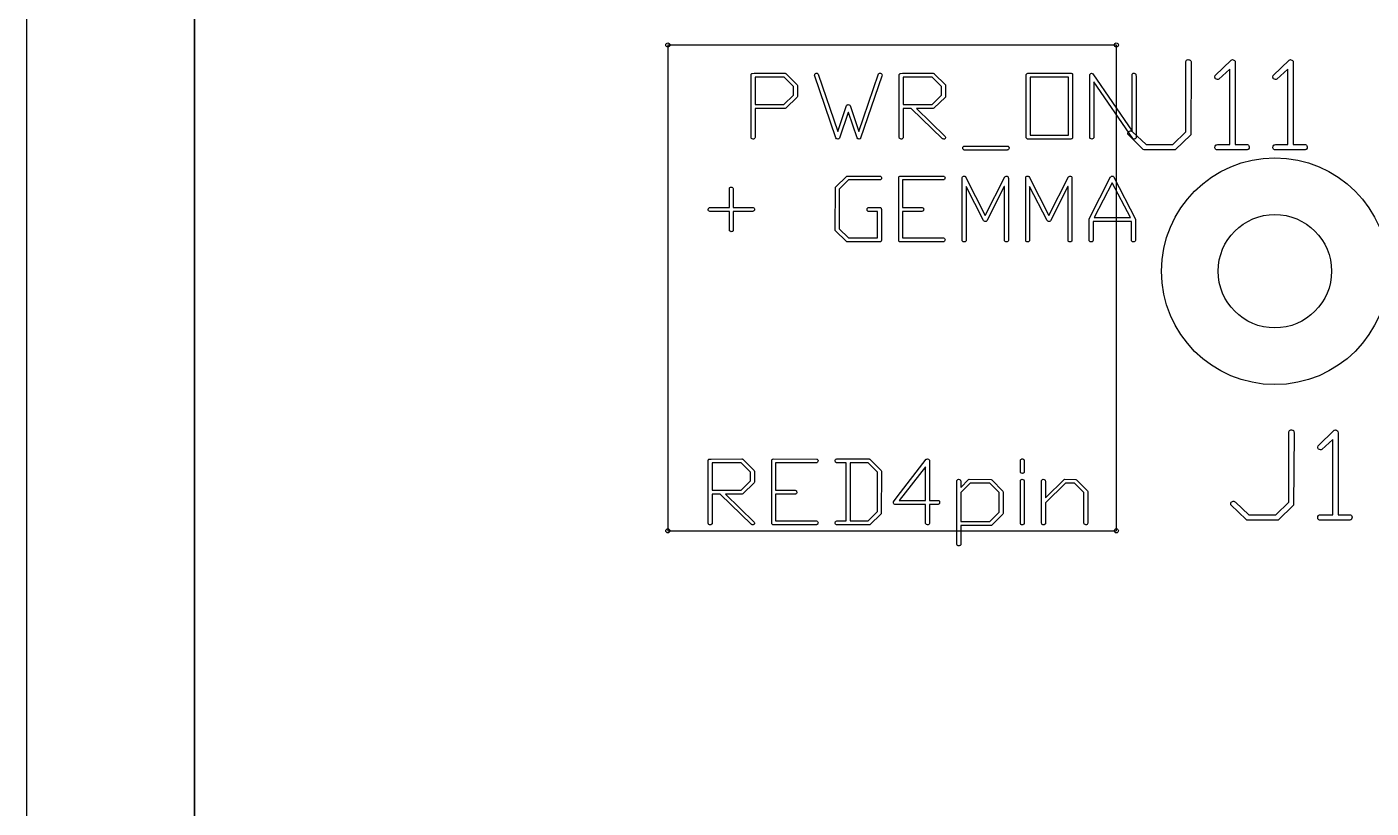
# Paper-space layout 'Sheet1' of a CAD drawing. Header units: millimetres. Extents: x 3 to 419, y -76 to 292.
# Drawn here: x 237.13 to 278.62, y 127.49 to 151.6 of the extents above; entities that cross this region are included whole.
import ezdxf

# ---------------------------------------------------------------- set-up
doc = ezdxf.new("R2010")
doc.units = ezdxf.units.MM

psp = doc.layouts.new('Sheet1')

# ---------------------------------------------------------------- linework, layer by layer
at = {"color": 7, "linetype": 'Continuous'}
for p, q in [((237.1340503, 100.976802), (237.1340503, 225.976802)), ((242.3090503, 100.976802), (242.3090503, 220.896802)), ((256.9140503, 151.046802), (270.7540503, 151.046802)), ((256.9140503, 151.046802), (256.9140503, 136.046802)), ((270.7540503, 151.046802), (270.7540503, 136.046802)), ((256.9140503, 136.046802), (270.7540503, 136.046802))]:
    psp.add_line(p, q, dxfattribs=at)
at = {"color": 7, "linetype": 'Continuous', "lineweight": 25}
psp.add_line((242.3090503, 218.896802), (242.3090503, 102.976802), dxfattribs=at)
at = {"color": 7, "linetype": 'Continuous', "flags": 128}
for points in [[(273.0427775, 150.570637), (273.053142, 150.5571735), (273.0609094, 150.5369782), (273.0650521, 150.510569), (273.0666055, 150.4779459), (273.0666055, 150.4779459), (273.0510707, 148.2725191), (273.0510707, 148.2725191), (272.5746695, 147.8111349), (272.5746695, 147.8111349), (272.5363503, 147.8075101), (272.5363503, 147.8075101), (271.6109928, 147.8075101), (271.6109928, 147.8075101), (271.5876905, 147.8225271), (271.5876905, 147.8225271), (271.1149141, 148.2766617), (271.1149141, 148.2766617), (271.112325, 148.2911608), (271.1112893, 148.3134274), (271.1112893, 148.3134274), (271.112325, 148.3294801), (271.1149141, 148.3393188), (271.1149141, 148.3393188), (271.1268242, 148.3595141), (271.1433946, 148.3745311), (271.1635899, 148.3854054), (271.1884456, 148.3911015), (271.1884456, 148.3911015), (271.2070874, 148.389548), (271.2241757, 148.3838519), (271.2402284, 148.3750489), (271.2542097, 148.3621032), (271.2542097, 148.3621032), (271.6715786, 147.9732148), (271.6715786, 147.9732148), (272.5026915, 147.9732148), (272.5026915, 147.9732148), (272.9009008, 148.365728), (272.9009008, 148.365728), (272.9009008, 150.5385317), (272.9009008, 150.5385317), (272.909186, 150.5587269), (272.9226495, 150.5742618), (272.9407735, 150.5851361), (272.9640757, 150.5913501), (272.9640757, 150.5913501), (272.9899671, 150.5903144), (273.0117158, 150.5861718), (273.029322, 150.5799579), (273.0427855, 150.570637)], [(274.4175587, 150.5462991), (274.4253846, 150.5048729), (274.4253846, 150.5048729), (274.4253846, 147.9732148), (274.4253846, 147.9732148), (274.8018451, 147.9732148), (274.8018451, 147.9732148), (274.8220404, 147.9628583), (274.8375752, 147.9478413), (274.8479317, 147.9286817), (274.8541457, 147.9043438), (274.8541457, 147.9043438), (274.850003, 147.8644711), (274.8365395, 147.8334014), (274.8256651, 147.8220092), (274.8101303, 147.8142418), (274.7899351, 147.8090636), (274.7650793, 147.8075101), (274.7650793, 147.8075101), (273.8500784, 147.8075101), (273.8500784, 147.8075101), (273.8293653, 147.8173488), (273.8133126, 147.8323658), (273.8019204, 147.8510076), (273.7957065, 147.8748276), (273.7957065, 147.8748276), (273.8014026, 147.9167716), (273.8179731, 147.9473235), (273.8324722, 147.9587157), (273.8537032, 147.9670009), (273.8821837, 147.9716614), (273.9168781, 147.9732148), (273.9168781, 147.9732148), (274.2596798, 147.9732148), (274.2596798, 147.9732148), (274.2596798, 150.3013667), (274.2596798, 150.3013667), (273.9194672, 149.9880812), (273.9194672, 149.9880812), (273.8977185, 149.9823851), (273.8795945, 149.9803138), (273.8795945, 149.9803138), (273.8469714, 149.985492), (273.8195265, 150.0015447), (273.80917, 150.0134547), (273.8019204, 150.0279539), (273.79726, 150.04556), (273.7957065, 150.0652375), (273.7957065, 150.0652375), (273.8034739, 150.1004497), (273.8034739, 150.1004497), (274.297999, 150.5799579), (274.297999, 150.5799579), (274.3171587, 150.5887609), (274.3414965, 150.5913501), (274.3414965, 150.5913501), (274.3549601, 150.5887609), (274.3777445, 150.5799579), (274.4015645, 150.5659765), (274.4176172, 150.5462991)], [(276.2071881, 150.5462991), (276.214996, 150.5048729), (276.214996, 150.5048729), (276.214996, 147.9732148), (276.214996, 147.9732148), (276.5914565, 147.9732148), (276.5914565, 147.9732148), (276.6116518, 147.9628583), (276.6271866, 147.9478413), (276.6375432, 147.9286817), (276.6437571, 147.9043438), (276.6437571, 147.9043438), (276.6396145, 147.8644711), (276.626151, 147.8334014), (276.6152766, 147.8220092), (276.5997418, 147.8142418), (276.5795465, 147.8090636), (276.5546908, 147.8075101), (276.5546908, 147.8075101), (275.6396898, 147.8075101), (275.6396898, 147.8075101), (275.6189767, 147.8173488), (275.602924, 147.8323658), (275.5915318, 147.8510076), (275.5853179, 147.8748276), (275.5853179, 147.8748276), (275.591014, 147.9167716), (275.6075845, 147.9473235), (275.6220837, 147.9587157), (275.6433146, 147.9670009), (275.6717951, 147.9716614), (275.7064895, 147.9732148), (275.7064895, 147.9732148), (276.0492912, 147.9732148), (276.0492912, 147.9732148), (276.0492912, 150.3013667), (276.0492912, 150.3013667), (275.7090787, 149.9880812), (275.7090787, 149.9880812), (275.6873299, 149.9823851), (275.669206, 149.9803138), (275.669206, 149.9803138), (275.6365828, 149.985492), (275.609138, 150.0015447), (275.5987814, 150.0134547), (275.5915318, 150.0279539), (275.5868714, 150.04556), (275.5853179, 150.0652375), (275.5853179, 150.0652375), (275.5930853, 150.1004497), (275.5930853, 150.1004497), (276.0876105, 150.5799579), (276.0876105, 150.5799579), (276.1067701, 150.5887609), (276.131108, 150.5913501), (276.131108, 150.5913501), (276.1445715, 150.5887609), (276.1673559, 150.5799579), (276.191176, 150.5659765), (276.2072286, 150.5462991)], [(260.5637107, 150.1562901), (260.9058368, 149.8157335), (260.9058368, 149.8157335), (260.9115065, 149.7904091), (260.9115065, 149.7904091), (260.9115065, 149.4528764), (260.9115065, 149.4528764), (260.9058368, 149.4332216), (260.9058368, 149.4332216), (260.5550749, 149.0926651), (260.5550749, 149.0926651), (260.5297505, 149.0843496), (260.5297505, 149.0843496), (259.6052208, 149.0843496), (259.6052208, 149.0843496), (259.6052208, 148.1870341), (259.6052208, 148.1870341), (259.5946374, 148.1647335), (259.5734708, 148.1462127), (259.5734708, 148.1462127), (259.5621315, 148.1424329), (259.5447446, 148.140921), (259.5447446, 148.140921), (259.5194202, 148.1439448), (259.5001434, 148.1533942), (259.4933398, 148.1609538), (259.4884261, 148.1715371), (259.4854023, 148.1851442), (259.4842684, 148.2013972), (259.4842684, 148.2013972), (259.4842684, 150.1317216), (259.4842684, 150.1317216), (259.4895601, 150.1441948), (259.4974976, 150.1544002), (259.5080809, 150.1619597), (259.5209321, 150.1672514), (259.5209321, 150.1672514), (259.5802743, 150.1702752), (259.5802743, 150.1702752), (260.5187892, 150.172921), (260.5187892, 150.172921), (260.5331523, 150.1717871), (260.5456255, 150.1687633), (260.5558309, 150.1634716), (260.5637684, 150.1562901)], [(261.5536842, 150.1479746), (262.1550482, 148.3741323), (262.1550482, 148.3741323), (262.4317267, 149.1758198), (262.4317267, 149.1758198), (262.4411761, 149.1879151), (262.4528934, 149.1966085), (262.4665005, 149.2015222), (262.4823755, 149.2034121), (262.4823755, 149.2034121), (262.4993845, 149.2015222), (262.5141255, 149.1958526), (262.5262208, 149.1864032), (262.5360482, 149.173174), (262.5360482, 149.173174), (262.8100809, 148.3741323), (262.8100809, 148.3741323), (262.9537118, 148.7933079), (262.9537118, 148.7933079), (263.4140868, 150.1506204), (263.4140868, 150.1506204), (263.4303398, 150.1646055), (263.4507505, 150.172921), (263.4507505, 150.172921), (263.4798547, 150.1695192), (263.5017773, 150.1596919), (263.5165184, 150.1434389), (263.5240779, 150.1203823), (263.5240779, 150.1203823), (263.5127386, 150.0844746), (263.5127386, 150.0844746), (262.8633755, 148.1711591), (262.8633755, 148.1711591), (262.855438, 148.1601978), (262.8459886, 148.1515044), (262.8342714, 148.1450788), (262.8210422, 148.140921), (262.8210422, 148.140921), (262.7957178, 148.1431889), (262.776063, 148.1492365), (262.776063, 148.1492365), (262.7533845, 148.173805), (262.7533845, 148.173805), (262.4853993, 148.9611294), (262.4853993, 148.9611294), (262.4797297, 148.9558377), (262.4797297, 148.9558377), (262.2087208, 148.1707811), (262.2087208, 148.1707811), (262.2011612, 148.1598198), (262.1917118, 148.1511264), (262.1811285, 148.1447008), (262.1690333, 148.140921), (262.1690333, 148.140921), (262.141441, 148.1431889), (262.1210303, 148.1492365), (262.1210303, 148.1492365), (262.1013755, 148.1741829), (262.1013755, 148.1741829), (261.443697, 150.1150907), (261.443697, 150.1150907), (261.4455868, 150.1317216), (261.4508785, 150.1453288), (261.459572, 150.1562901), (261.4720452, 150.1646055), (261.4720452, 150.1646055), (261.4882982, 150.1710311), (261.5030392, 150.172921), (261.5030392, 150.172921), (261.5189142, 150.1714091), (261.5325214, 150.1668734), (261.5442386, 150.1589359), (261.553688, 150.1479746)], [(265.1357446, 150.1562901), (265.4778368, 149.8157335), (265.4778368, 149.8157335), (265.4835065, 149.7904091), (265.4835065, 149.7904091), (265.4835065, 149.4528764), (265.4835065, 149.4528764), (265.4778368, 149.4332216), (265.4778368, 149.4332216), (265.126697, 149.0926651), (265.126697, 149.0926651), (265.1009946, 149.0843496), (265.1009946, 149.0843496), (264.5884589, 149.0843496), (264.5884589, 149.0843496), (265.475191, 148.2195401), (265.475191, 148.2195401), (265.4816166, 148.1995073), (265.4835065, 148.189302), (265.4835065, 148.189302), (265.4835065, 148.1862782), (265.4835065, 148.1821204), (265.4835065, 148.1821204), (265.4891761, 148.1779627), (265.4835065, 148.1749389), (265.4835065, 148.1749389), (265.4770809, 148.1628436), (265.4687654, 148.1530163), (265.4585601, 148.1458347), (265.4468428, 148.140921), (265.4468428, 148.140921), (265.427566, 148.141299), (265.412447, 148.1431889), (265.4007297, 148.1454567), (265.3931702, 148.1492365), (265.3931702, 148.1492365), (264.4202595, 149.0843496), (264.4202595, 149.0843496), (264.1772208, 149.0843496), (264.1772208, 149.0843496), (264.1772208, 148.1843883), (264.1772208, 148.1843883), (264.174197, 148.173805), (264.1677714, 148.1639776), (264.158322, 148.1549061), (264.1454708, 148.1462127), (264.1454708, 148.1462127), (264.1341315, 148.1424329), (264.1167446, 148.140921), (264.1167446, 148.140921), (264.0914202, 148.1439448), (264.0721434, 148.1533942), (264.0653398, 148.1609538), (264.0604261, 148.1715371), (264.0574023, 148.1851442), (264.0562684, 148.2013972), (264.0562684, 148.2013972), (264.0562684, 150.1317216), (264.0562684, 150.1317216), (264.0615601, 150.1441948), (264.0694976, 150.1544002), (264.0800809, 150.1619597), (264.0929321, 150.1672514), (264.0929321, 150.1672514), (264.1522743, 150.1702752), (264.1522743, 150.1702752), (265.0907892, 150.172921), (265.0907892, 150.172921), (265.1051523, 150.1717871), (265.1176255, 150.1687633), (265.1278309, 150.1634716), (265.1357684, 150.1562901)], [(269.3656478, 150.1702752), (269.3785511, 150.1661175), (269.3891345, 150.1593139), (269.397072, 150.1494865), (269.4023636, 150.1370133), (269.4023636, 150.1370133), (269.4023636, 150.0901442), (269.4023636, 150.0901442), (269.4023636, 148.1851442), (269.4023636, 148.1851442), (269.3982059, 148.172293), (269.3917803, 148.1609538), (269.3827089, 148.1515044), (269.3713696, 148.1435669), (269.3713696, 148.1435669), (269.3513368, 148.140921), (269.3513368, 148.140921), (268.0117892, 148.140921), (268.0117892, 148.140921), (267.998938, 148.1473466), (267.9883547, 148.1552841), (267.9804172, 148.1651115), (267.9751255, 148.1768288), (267.9751255, 148.1768288), (267.9751255, 148.2320133), (267.9751255, 148.2320133), (267.9751255, 150.1343675), (267.9751255, 150.1343675), (267.9811732, 150.1472186), (267.9913785, 150.157802), (268.0053636, 150.1664954), (268.0231285, 150.172921), (268.0231285, 150.172921), (269.3656999, 150.1702752)], [(270.0331602, 150.1562901), (271.2408398, 148.3820698), (271.2408398, 148.3820698), (271.2408398, 150.1370133), (271.2408398, 150.1370133), (271.2465095, 150.1483526), (271.254069, 150.157802), (271.2642743, 150.1649835), (271.2763696, 150.1702752), (271.2763696, 150.1702752), (271.2865749, 150.1721651), (271.2998041, 150.172921), (271.2998041, 150.172921), (271.3258845, 150.1687633), (271.3455392, 150.1562901), (271.3527208, 150.1460847), (271.3576345, 150.1313436), (271.3606583, 150.1128228), (271.3617922, 150.0901442), (271.3617922, 150.0901442), (271.3617922, 148.1824984), (271.3617922, 148.1824984), (271.3500749, 148.1617097), (271.3376017, 148.1492365), (271.3221047, 148.1431889), (271.2998041, 148.140921), (271.2998041, 148.140921), (271.285819, 148.141677), (271.2771255, 148.1435669), (271.2771255, 148.1435669), (271.2601166, 148.1545282), (271.2601166, 148.1545282), (270.0555065, 149.9090936), (270.0555065, 149.9090936), (270.0555065, 148.1794746), (270.0555065, 148.1794746), (270.046813, 148.1647335), (270.0354737, 148.1533942), (270.0211107, 148.1454567), (270.0037237, 148.140921), (270.0037237, 148.140921), (269.9753755, 148.1439448), (269.9530749, 148.1533942), (269.9451374, 148.1609538), (269.9390898, 148.1715371), (269.935688, 148.1851442), (269.9345541, 148.2013972), (269.9345541, 148.2013972), (269.9345541, 150.1317216), (269.9345541, 150.1317216), (269.9421136, 150.1457067), (269.9538309, 150.157046), (269.9689499, 150.1661175), (269.9882267, 150.172921), (269.9882267, 150.172921), (270.0109053, 150.1687633), (270.0332059, 150.1562901)], [(260.7905064, 149.7650847), (260.5006464, 150.0519686), (260.5006464, 150.0519686), (259.6052208, 150.0519686), (259.6052208, 150.0519686), (259.6052208, 149.205302), (259.6052208, 149.205302), (260.4976226, 149.205302), (260.4976226, 149.205302), (260.7905541, 149.4921859), (260.7905541, 149.4921859), (260.7905541, 149.7650847)], [(265.3625402, 149.7662186), (265.0726464, 150.0519686), (265.0726464, 150.0519686), (264.1772208, 150.0519686), (264.1772208, 150.0519686), (264.1772208, 149.205302), (264.1772208, 149.205302), (265.0696226, 149.205302), (265.0696226, 149.205302), (265.3625541, 149.4940758), (265.3625541, 149.4940758), (265.3625541, 149.7662186)], [(269.2813668, 148.2618734), (269.2814112, 150.0519686), (269.2814112, 150.0519686), (268.0960779, 150.0519686), (268.0960779, 150.0519686), (268.0960779, 148.2618734), (268.0960779, 148.2618734), (269.2814112, 148.2618734)], [(267.4005423, 147.9201829), (267.411563, 147.9171591), (267.4217684, 147.9111115), (267.4315958, 147.9016621), (267.4402892, 147.8888109), (267.4402892, 147.8888109), (267.4421791, 147.8778496), (267.4429351, 147.8627305), (267.4429351, 147.8627305), (267.4395333, 147.838918), (267.428572, 147.8192633), (267.4206345, 147.8117038), (267.4104291, 147.8064121), (267.3979559, 147.8033883), (267.3835928, 147.8022544), (267.3835928, 147.8022544), (266.0610541, 147.8022544), (266.0610541, 147.8022544), (266.0478249, 147.8064121), (266.0361077, 147.8135936), (266.0262803, 147.823799), (266.0183428, 147.8366502), (266.0183428, 147.8366502), (266.0164529, 147.8483675), (266.015697, 147.8657544), (266.015697, 147.8657544), (266.0206107, 147.8895669), (266.0353517, 147.9088436), (266.0353517, 147.9088436), (266.047447, 147.9167811), (266.0667237, 147.9232067), (266.0667237, 147.9232067), (267.4006017, 147.9201829)], [(263.4745035, 146.9922514), (263.4851464, 146.9869597), (263.4938398, 146.9794002), (263.5006434, 146.9695728), (263.5059351, 146.9574776), (263.5059351, 146.9574776), (263.5055571, 146.9366889), (263.5044232, 146.9200579), (263.5029112, 146.9079627), (263.5002654, 146.9000252), (263.5002654, 146.9000252), (263.4893041, 146.8898198), (263.475697, 146.8826383), (263.459444, 146.8784805), (263.4409232, 146.8769686), (263.4409232, 146.8769686), (262.491447, 146.8769686), (262.491447, 146.8769686), (262.1996493, 146.5919746), (262.1996493, 146.5919746), (262.1996493, 145.3692216), (262.1996493, 145.3692216), (262.4895571, 145.0868734), (262.4895571, 145.0868734), (263.3849827, 145.0868734), (263.3849827, 145.0868734), (263.3849827, 145.9093496), (263.3849827, 145.9093496), (263.0973428, 145.9093496), (263.0973428, 145.9093496), (263.0856255, 145.9161532), (263.0761761, 145.9248466), (263.0689946, 145.935052), (263.0637029, 145.9475252), (263.0637029, 145.9475252), (263.0640809, 145.9675579), (263.0652148, 145.983055), (263.0667267, 145.9943942), (263.0693726, 146.0008198), (263.0693726, 146.0008198), (263.078444, 146.0125371), (263.0886493, 146.0216085), (263.0996107, 146.0272782), (263.1117059, 146.030302), (263.1117059, 146.030302), (263.4609559, 146.030302), (263.4609559, 146.030302), (263.474941, 146.0242544), (263.4862803, 146.0166948), (263.4945958, 146.0076234), (263.5002654, 145.997418), (263.5002654, 145.997418), (263.5059351, 145.9675579), (263.5059351, 145.9675579), (263.5059351, 145.0097663), (263.5059351, 145.0097663), (263.5017773, 144.9969151), (263.4953517, 144.9855758), (263.4862803, 144.9761264), (263.474941, 144.9685669), (263.474941, 144.9685669), (263.4549083, 144.965921), (263.4549083, 144.965921), (262.4411761, 144.965921), (262.4411761, 144.965921), (262.4241672, 144.9768823), (262.4241672, 144.9768823), (262.078697, 145.315927), (262.078697, 145.315927), (262.078697, 145.3435192), (262.078697, 145.3435192), (262.0930601, 146.6588764), (262.0930601, 146.6588764), (262.4389083, 146.9922514), (262.4389083, 146.9922514), (262.4559172, 146.997921), (262.4559172, 146.997921), (263.474563, 146.9922514)], [(265.4275093, 146.9948972), (265.4426851, 146.9899835), (265.4544023, 146.9805341), (265.4627178, 146.966927), (265.4672535, 146.9487841), (265.4672535, 146.9487841), (265.4634737, 146.918168), (265.4517565, 146.8954895), (265.4415511, 146.887552), (265.4268101, 146.8815044), (265.4071553, 146.8781026), (265.3825868, 146.8769686), (265.3825868, 146.8769686), (264.1590779, 146.8769686), (264.1590779, 146.8769686), (264.1590779, 146.030302), (264.1590779, 146.030302), (264.7657297, 146.030302), (264.7657297, 146.030302), (264.7853845, 146.0212305), (264.7993696, 146.0087573), (264.808063, 145.9925044), (264.8107089, 145.9728496), (264.8107089, 145.9728496), (264.808441, 145.951305), (264.8008815, 145.9324061), (264.7940779, 145.9244686), (264.7831166, 145.918043), (264.7679976, 145.9127514), (264.7487208, 145.9093496), (264.7487208, 145.9093496), (264.1590779, 145.9093496), (264.1590779, 145.9093496), (264.1590779, 145.0868734), (264.1590779, 145.0868734), (265.4192505, 145.0868734), (265.4192505, 145.0868734), (265.4404172, 145.0796919), (265.4551583, 145.0675966), (265.4642297, 145.0494538), (265.4672535, 145.0263972), (265.4672535, 145.0263972), (265.4642297, 145.0063645), (265.4544023, 144.9859538), (265.4464648, 144.9772603), (265.4347476, 144.9708347), (265.4200065, 144.967055), (265.4018636, 144.965921), (265.4018636, 144.965921), (264.0751672, 144.965921), (264.0751672, 144.965921), (264.062316, 144.9723466), (264.0517327, 144.9802841), (264.0437952, 144.9901115), (264.0381255, 145.0018288), (264.0381255, 145.0018288), (264.0381255, 145.0570133), (264.0381255, 145.0570133), (264.0381255, 146.9593675), (264.0381255, 146.9593675), (264.0441732, 146.9722186), (264.0543785, 146.982802), (264.0683636, 146.9914954), (264.0861285, 146.997921), (264.0861285, 146.997921), (265.427566, 146.9948972)], [(266.0965714, 146.9812901), (266.1135928, 146.9589895), (266.1135928, 146.9589895), (266.7096612, 145.7831055), (266.7096612, 145.7831055), (267.317447, 146.9756204), (267.317447, 146.9756204), (267.3367237, 146.9896055), (267.3597803, 146.997921), (267.3597803, 146.997921), (267.3839708, 146.9937633), (267.4108071, 146.9812901), (267.4108071, 146.9812901), (267.4168547, 146.9684389), (267.4213904, 146.9491621), (267.4240362, 146.9230817), (267.4247922, 146.8905758), (267.4247922, 146.8905758), (267.4247922, 145.0101442), (267.4247922, 145.0101442), (267.4176107, 144.9908675), (267.4055154, 144.9768823), (267.3873726, 144.9685669), (267.364316, 144.965921), (267.364316, 144.965921), (267.3405035, 144.9693228), (267.3208487, 144.9795282), (267.3132892, 144.9878436), (267.3079976, 144.998427), (267.3049737, 145.0112782), (267.3038398, 145.0263972), (267.3038398, 145.0263972), (267.3038398, 146.6789091), (267.3038398, 146.6789091), (267.2955243, 146.6732395), (267.2955243, 146.6732395), (266.7603101, 145.61793), (266.7603101, 145.61793), (266.7512386, 145.6069686), (266.7406553, 145.5994091), (266.728938, 145.5944954), (266.7153309, 145.5929835), (266.7153309, 145.5929835), (266.6968101, 145.5952514), (266.6809351, 145.602055), (266.6673279, 145.6130163), (266.6563666, 145.6288913), (266.6563666, 145.6288913), (266.1185065, 146.6789091), (266.1185065, 146.6789091), (266.1185065, 145.0097663), (266.1185065, 145.0097663), (266.1154827, 144.9991829), (266.1090571, 144.9893555), (266.0996077, 144.9799061), (266.0867565, 144.9715907), (266.0867565, 144.9715907), (266.0754172, 144.9674329), (266.0580303, 144.965921), (266.0580303, 144.965921), (266.0327059, 144.9689448), (266.0134291, 144.9783942), (266.0066255, 144.9859538), (266.0017118, 144.9965371), (265.998688, 145.0101442), (265.9975541, 145.0263972), (265.9975541, 145.0263972), (265.9975541, 146.9567216), (265.9975541, 146.9567216), (266.0054916, 146.9725966), (266.0175868, 146.9846919), (266.0338398, 146.9933853), (266.0542505, 146.997921), (266.0542505, 146.997921), (266.0776851, 146.9937633), (266.0965839, 146.9812901)], [(268.0559549, 146.9812901), (268.0730214, 146.9589895), (268.0730214, 146.9589895), (268.6690898, 145.7831055), (268.6690898, 145.7831055), (269.2768755, 146.9756204), (269.2768755, 146.9756204), (269.2961523, 146.9896055), (269.3192089, 146.997921), (269.3192089, 146.997921), (269.3433993, 146.9937633), (269.3702357, 146.9812901), (269.3702357, 146.9812901), (269.3762833, 146.9684389), (269.380819, 146.9491621), (269.3834648, 146.9230817), (269.3842208, 146.8905758), (269.3842208, 146.8905758), (269.3842208, 145.0101442), (269.3842208, 145.0101442), (269.3770392, 144.9908675), (269.364944, 144.9768823), (269.3468011, 144.9685669), (269.3237446, 144.965921), (269.3237446, 144.965921), (269.2999321, 144.9693228), (269.2802773, 144.9795282), (269.2727178, 144.9878436), (269.2674261, 144.998427), (269.2644023, 145.0112782), (269.2632684, 145.0263972), (269.2632684, 145.0263972), (269.2632684, 146.6789091), (269.2632684, 146.6789091), (269.2549529, 146.6732395), (269.2549529, 146.6732395), (268.7197386, 145.61793), (268.7197386, 145.61793), (268.7106672, 145.6069686), (268.7000839, 145.5994091), (268.6883666, 145.5944954), (268.6747595, 145.5929835), (268.6747595, 145.5929835), (268.6562386, 145.5952514), (268.6403636, 145.602055), (268.6267565, 145.6130163), (268.6157952, 145.6288913), (268.6157952, 145.6288913), (268.0779351, 146.6789091), (268.0779351, 146.6789091), (268.0779351, 145.0097663), (268.0779351, 145.0097663), (268.0749112, 144.9991829), (268.0684857, 144.9893555), (268.0590362, 144.9799061), (268.0461851, 144.9715907), (268.0461851, 144.9715907), (268.0348458, 144.9674329), (268.0174589, 144.965921), (268.0174589, 144.965921), (267.9921345, 144.9689448), (267.9728577, 144.9783942), (267.9660541, 144.9859538), (267.9611404, 144.9965371), (267.9581166, 145.0101442), (267.9569827, 145.0263972), (267.9569827, 145.0263972), (267.9569827, 146.9567216), (267.9569827, 146.9567216), (267.9649202, 146.9725966), (267.9770154, 146.9846919), (267.9932684, 146.9933853), (268.0136791, 146.997921), (268.0136791, 146.997921), (268.0371136, 146.9937633), (268.0560124, 146.9812901)], [(270.6810031, 146.9676829), (271.3436493, 145.6716026), (271.3436493, 145.6716026), (271.3436493, 145.0101442), (271.3436493, 145.0101442), (271.3364678, 144.9908675), (271.3239946, 144.9768823), (271.3054737, 144.9685669), (271.2816612, 144.965921), (271.2816612, 144.965921), (271.2578487, 144.9689448), (271.2389499, 144.9780163), (271.2317684, 144.9855758), (271.2268547, 144.9961591), (271.2238309, 145.0097663), (271.222697, 145.0260192), (271.222697, 145.0260192), (271.222697, 145.5948734), (271.222697, 145.5948734), (270.0373636, 145.5948734), (270.0373636, 145.5948734), (270.0373636, 145.0097663), (270.0373636, 145.0097663), (270.0332059, 144.9969151), (270.0267803, 144.9863317), (270.0173309, 144.9776383), (270.0056136, 144.9712127), (270.0056136, 144.9712127), (269.9942743, 144.9674329), (269.9768874, 144.965921), (269.9768874, 144.965921), (269.951563, 144.9689448), (269.9322862, 144.9783942), (269.9254827, 144.9859538), (269.920569, 144.9965371), (269.9175452, 145.0101442), (269.9164112, 145.0263972), (269.9164112, 145.0263972), (269.9164112, 145.0570133), (269.9164112, 145.0570133), (269.9164112, 145.6772722), (269.9164112, 145.6772722), (270.5763577, 146.9703288), (270.5763577, 146.9703288), (270.5835392, 146.9782663), (270.5933666, 146.9854478), (270.6062178, 146.9922514), (270.6217148, 146.997921), (270.6217148, 146.997921), (270.6421255, 146.9960311), (270.6591345, 146.9903615), (270.6719857, 146.9809121), (270.6810571, 146.9676829)], [(258.9131389, 146.6430014), (258.9222178, 146.632796), (258.9286434, 146.618055), (258.9328011, 146.5987782), (258.9339351, 146.5753436), (258.9339351, 146.5753436), (258.9339351, 146.030302), (258.9339351, 146.030302), (259.5436107, 146.030302), (259.5436107, 146.030302), (259.5636434, 146.0212305), (259.5776285, 146.0080014), (259.586322, 145.9909925), (259.5889678, 145.9698258), (259.5889678, 145.9698258), (259.586322, 145.950549), (259.5776285, 145.9324061), (259.570069, 145.9244686), (259.5583517, 145.918043), (259.5428547, 145.9127514), (259.5235779, 145.9093496), (259.5235779, 145.9093496), (258.9339351, 145.9093496), (258.9339351, 145.9093496), (258.9339351, 145.3265103), (258.9339351, 145.3265103), (258.9278874, 145.3117692), (258.9207059, 145.30043), (258.9131464, 145.2921145), (258.9044529, 145.2872008), (258.887444, 145.2822871), (258.871947, 145.2803972), (258.871947, 145.2803972), (258.8534261, 145.284177), (258.8333934, 145.2951383), (258.8182743, 145.3106353), (258.8129827, 145.3265103), (258.8129827, 145.3265103), (258.8129827, 145.9093496), (258.8129827, 145.9093496), (258.204819, 145.9093496), (258.204819, 145.9093496), (258.1927237, 145.9135073), (258.1817624, 145.9206889), (258.1715571, 145.9297603), (258.1624857, 145.9418555), (258.1624857, 145.9418555), (258.1605958, 145.9535728), (258.1598398, 145.9713377), (258.1598398, 145.9713377), (258.1639976, 145.9970401), (258.1764708, 146.0155609), (258.1859202, 146.0219865), (258.1976374, 146.0265222), (258.2116226, 146.029546), (258.2274976, 146.030302), (258.2274976, 146.030302), (258.8129827, 146.030302), (258.8129827, 146.030302), (258.8129827, 146.6184329), (258.8129827, 146.6184329), (258.8194083, 146.6343079), (258.8307476, 146.6464032), (258.8458666, 146.6547186), (258.8658993, 146.6592544), (258.8658993, 146.6592544), (258.8912237, 146.6550966), (258.9131464, 146.6430014)], [(270.072082, 145.7158258), (271.189813, 145.7158258), (271.189813, 145.7158258), (270.6296523, 146.7945698), (270.6296523, 146.7945698), (270.0721374, 145.7158258)], [(276.2177382, 139.140637), (276.228142, 139.1271735), (276.2359094, 139.1069782), (276.2400521, 139.080569), (276.2416055, 139.0479459), (276.2416055, 139.0479459), (276.2260707, 136.8425191), (276.2260707, 136.8425191), (275.7496695, 136.3811349), (275.7496695, 136.3811349), (275.7113503, 136.3775101), (275.7113503, 136.3775101), (274.7859928, 136.3775101), (274.7859928, 136.3775101), (274.7626905, 136.3925271), (274.7626905, 136.3925271), (274.2899141, 136.8466617), (274.2899141, 136.8466617), (274.287325, 136.8611608), (274.2862893, 136.8834274), (274.2862893, 136.8834274), (274.287325, 136.8994801), (274.2899141, 136.9093188), (274.2899141, 136.9093188), (274.3018242, 136.9295141), (274.3183946, 136.9445311), (274.3385899, 136.9554054), (274.3634456, 136.9611015), (274.3634456, 136.9611015), (274.3820874, 136.959548), (274.3991757, 136.9538519), (274.4152284, 136.9450489), (274.4292097, 136.9321032), (274.4292097, 136.9321032), (274.8465786, 136.5432148), (274.8465786, 136.5432148), (275.6776915, 136.5432148), (275.6776915, 136.5432148), (276.0759008, 136.935728), (276.0759008, 136.935728), (276.0759008, 139.1085317), (276.0759008, 139.1085317), (276.084186, 139.1287269), (276.0976495, 139.1442618), (276.1157735, 139.1551361), (276.1390757, 139.1613501), (276.1390757, 139.1613501), (276.1649671, 139.1603144), (276.1867158, 139.1561718), (276.204322, 139.1499579), (276.2177855, 139.140637)], [(277.5925789, 139.1162991), (277.6003846, 139.0748729), (277.6003846, 139.0748729), (277.6003846, 136.5432148), (277.6003846, 136.5432148), (277.9768451, 136.5432148), (277.9768451, 136.5432148), (277.9970404, 136.5328583), (278.0125752, 136.5178413), (278.0229317, 136.4986817), (278.0291457, 136.4743438), (278.0291457, 136.4743438), (278.025003, 136.4344711), (278.0115395, 136.4034014), (278.0006651, 136.3920092), (277.9851303, 136.3842418), (277.9649351, 136.3790636), (277.9400793, 136.3775101), (277.9400793, 136.3775101), (277.0250784, 136.3775101), (277.0250784, 136.3775101), (277.0043653, 136.3873488), (276.9883126, 136.4023658), (276.9769204, 136.4210076), (276.9707065, 136.4448276), (276.9707065, 136.4448276), (276.9764026, 136.4867716), (276.9929731, 136.5173235), (277.0074722, 136.5287157), (277.0287032, 136.5370009), (277.0571837, 136.5416614), (277.0918781, 136.5432148), (277.0918781, 136.5432148), (277.4346798, 136.5432148), (277.4346798, 136.5432148), (277.4346798, 138.8713667), (277.4346798, 138.8713667), (277.0944672, 138.5580812), (277.0944672, 138.5580812), (277.0727185, 138.5523851), (277.0545945, 138.5503138), (277.0545945, 138.5503138), (277.0219714, 138.555492), (276.9945265, 138.5715447), (276.98417, 138.5834547), (276.9769204, 138.5979539), (276.97226, 138.61556), (276.9707065, 138.6352375), (276.9707065, 138.6352375), (276.9784739, 138.6704497), (276.9784739, 138.6704497), (277.472999, 139.1499579), (277.472999, 139.1499579), (277.4921587, 139.1587609), (277.5164965, 139.1613501), (277.5164965, 139.1613501), (277.5299601, 139.1587609), (277.5527445, 139.1499579), (277.5765645, 139.1359765), (277.5926172, 139.1162991)], [(259.2392955, 138.2500401), (259.5814183, 137.9094835), (259.5814183, 137.9094835), (259.5870879, 137.8841591), (259.5870879, 137.8841591), (259.5870879, 137.5466264), (259.5870879, 137.5466264), (259.5814183, 137.5269716), (259.5814183, 137.5269716), (259.2302784, 137.1864151), (259.2302784, 137.1864151), (259.204576, 137.1780996), (259.204576, 137.1780996), (258.6920403, 137.1780996), (258.6920403, 137.1780996), (259.5787724, 136.3132901), (259.5787724, 136.3132901), (259.585198, 136.2932573), (259.5870879, 136.283052), (259.5870879, 136.283052), (259.5870879, 136.2800282), (259.5870879, 136.2758704), (259.5870879, 136.2758704), (259.5927576, 136.2717127), (259.5870879, 136.2686889), (259.5870879, 136.2686889), (259.5806623, 136.2565936), (259.5723468, 136.2467663), (259.5621415, 136.2395847), (259.5504242, 136.234671), (259.5504242, 136.234671), (259.5311474, 136.235049), (259.5160284, 136.2369389), (259.5043111, 136.2392067), (259.4967516, 136.2429865), (259.4967516, 136.2429865), (258.5238409, 137.1780996), (258.5238409, 137.1780996), (258.2808022, 137.1780996), (258.2808022, 137.1780996), (258.2808022, 136.2781383), (258.2808022, 136.2781383), (258.2777784, 136.267555), (258.2713528, 136.2577276), (258.2619034, 136.2486561), (258.2490522, 136.2399627), (258.2490522, 136.2399627), (258.2377129, 136.2361829), (258.220326, 136.234671), (258.220326, 136.234671), (258.1950016, 136.2376948), (258.1757248, 136.2471442), (258.1689212, 136.2547038), (258.1640076, 136.2652871), (258.1609837, 136.2788942), (258.1598498, 136.2951472), (258.1598498, 136.2951472), (258.1598498, 138.2254716), (258.1598498, 138.2254716), (258.1651415, 138.2379448), (258.173079, 138.2481502), (258.1836623, 138.2557097), (258.1965135, 138.2610014), (258.1965135, 138.2610014), (258.2558558, 138.2640252), (258.2558558, 138.2640252), (259.1943707, 138.266671), (259.1943707, 138.266671), (259.2087337, 138.2655371), (259.221207, 138.2625133), (259.2314123, 138.2572216), (259.2393498, 138.2500401)], [(259.4660912, 137.8599686), (259.1762278, 138.1457186), (259.1762278, 138.1457186), (258.2808022, 138.1457186), (258.2808022, 138.1457186), (258.2808022, 137.299052), (258.2808022, 137.299052), (259.173204, 137.299052), (259.173204, 137.299052), (259.4661355, 137.5878258), (259.4661355, 137.5878258), (259.4661355, 137.8599686)], [(261.5086827, 138.2636472), (261.5238379, 138.2587335), (261.5355552, 138.2492841), (261.5438707, 138.235677), (261.5484064, 138.2175341), (261.5484064, 138.2175341), (261.5446266, 138.186918), (261.5329093, 138.1642395), (261.522704, 138.156302), (261.5079629, 138.1502544), (261.4883082, 138.1468526), (261.4637397, 138.1457186), (261.4637397, 138.1457186), (260.2402308, 138.1457186), (260.2402308, 138.1457186), (260.2402308, 137.299052), (260.2402308, 137.299052), (260.8468826, 137.299052), (260.8468826, 137.299052), (260.8665373, 137.2899805), (260.8805224, 137.2775073), (260.8892159, 137.2612544), (260.8918617, 137.2415996), (260.8918617, 137.2415996), (260.8895939, 137.220055), (260.8820343, 137.2011561), (260.8752308, 137.1932186), (260.8642695, 137.186793), (260.8491504, 137.1815014), (260.8298736, 137.1780996), (260.8298736, 137.1780996), (260.2402308, 137.1780996), (260.2402308, 137.1780996), (260.2402308, 136.3556234), (260.2402308, 136.3556234), (261.5004034, 136.3556234), (261.5004034, 136.3556234), (261.5215701, 136.3484419), (261.5363111, 136.3363466), (261.5453826, 136.3182038), (261.5484064, 136.2951472), (261.5484064, 136.2951472), (261.5453826, 136.2751145), (261.5355552, 136.2547038), (261.5276177, 136.2460103), (261.5159004, 136.2395847), (261.5011593, 136.235805), (261.4830165, 136.234671), (261.4830165, 136.234671), (260.1563201, 136.234671), (260.1563201, 136.234671), (260.1434689, 136.2410966), (260.1328855, 136.2490341), (260.124948, 136.2588615), (260.1192784, 136.2705788), (260.1192784, 136.2705788), (260.1192784, 136.3257633), (260.1192784, 136.3257633), (260.1192784, 138.2281175), (260.1192784, 138.2281175), (260.125326, 138.2409686), (260.1355314, 138.251552), (260.1495165, 138.2602454), (260.1672814, 138.266671), (260.1672814, 138.266671), (261.5087189, 138.2636472)], [(263.1581817, 138.2500401), (263.5002754, 137.9136413), (263.5002754, 137.9136413), (263.5059451, 137.8890728), (263.5059451, 137.8890728), (263.4946058, 136.5737157), (263.4946058, 136.5737157), (263.1468677, 136.2373169), (263.1468677, 136.2373169), (263.1188974, 136.234671), (263.1188974, 136.234671), (262.1153707, 136.234671), (262.1153707, 136.234671), (262.0994957, 136.2437425), (262.0877784, 136.2569716), (262.0809748, 136.2739805), (262.078707, 136.2951472), (262.078707, 136.2951472), (262.0798409, 136.3087544), (262.0836207, 136.3208496), (262.0892903, 136.331055), (262.0976058, 136.3397484), (262.109323, 136.346552), (262.1248201, 136.3518436), (262.1440968, 136.3544895), (262.1671534, 136.3556234), (262.1671534, 136.3556234), (262.4173736, 136.3556234), (262.4173736, 136.3556234), (262.4173736, 138.1457186), (262.4173736, 138.1457186), (262.1225522, 138.1457186), (262.1225522, 138.1457186), (262.1055433, 138.1521442), (262.0926921, 138.1627276), (262.0836207, 138.1770907), (262.078707, 138.1959895), (262.078707, 138.1959895), (262.0817308, 138.2250936), (262.0911802, 138.2473942), (262.0991177, 138.2557097), (262.1108349, 138.2617573), (262.125576, 138.2655371), (262.1437189, 138.266671), (262.1437189, 138.266671), (262.1747129, 138.266671), (262.1747129, 138.266671), (263.1132278, 138.266671), (263.1132278, 138.266671), (263.1275909, 138.2655371), (263.1400641, 138.2625133), (263.1502695, 138.2572216), (263.158207, 138.2500401)], [(263.3849773, 137.8629925), (263.0992427, 138.1457186), (263.0992427, 138.1457186), (262.538326, 138.1457186), (262.538326, 138.1457186), (262.538326, 136.3556234), (262.538326, 136.3556234), (263.0992427, 136.3556234), (263.0992427, 136.3556234), (263.3849927, 136.6409954), (263.3849927, 136.6409954), (263.3849927, 137.8629925)], [(264.9717126, 138.251174), (264.9785403, 138.2421026), (264.983832, 138.2296294), (264.9864778, 138.2137544), (264.9876117, 138.1948555), (264.9876117, 138.1948555), (264.9876117, 136.9845758), (264.9876117, 136.9845758), (265.268448, 136.9845758), (265.268448, 136.9845758), (265.2797873, 136.9800401), (265.2888587, 136.9728585), (265.2960403, 136.9622752), (265.301332, 136.949046), (265.301332, 136.949046), (265.300576, 136.9282573), (265.2983082, 136.9108704), (265.2941504, 136.8957514), (265.2888587, 136.8840341), (265.2809212, 136.8749627), (265.269582, 136.8689151), (265.2544629, 136.8647573), (265.2359421, 136.8636234), (265.2359421, 136.8636234), (264.9876117, 136.8636234), (264.9876117, 136.8636234), (264.9876117, 136.2754925), (264.9876117, 136.2754925), (264.9785403, 136.2577276), (264.9653111, 136.2448764), (264.9483022, 136.2373169), (264.9271355, 136.234671), (264.9271355, 136.234671), (264.9006772, 136.2388288), (264.8817784, 136.251302), (264.8704391, 136.2717127), (264.8666593, 136.3004389), (264.8666593, 136.3004389), (264.8666593, 136.8636234), (264.8666593, 136.8636234), (263.9236087, 136.8636234), (263.9236087, 136.8636234), (263.9024421, 136.869293), (263.8869451, 136.8810103), (263.8778736, 136.8983972), (263.8748498, 136.9218317), (263.8748498, 136.9218317), (263.8756058, 136.9365728), (263.8778736, 136.9471561), (263.8778736, 136.9471561), (263.9950462, 137.0968347), (263.9950462, 137.0968347), (264.8904718, 138.2557097), (264.8904718, 138.2557097), (264.9071028, 138.2640252), (264.9275135, 138.266671), (264.9275135, 138.266671), (264.9528379, 138.2628913), (264.9717367, 138.251174)], [(267.8972278, 138.250796), (267.904832, 138.2405907), (267.9105016, 138.2258496), (267.9135254, 138.2061948), (267.9146593, 138.1816264), (267.9146593, 138.1816264), (267.9146593, 137.8660163), (267.9146593, 137.8660163), (267.9097457, 137.8531651), (267.9029421, 137.8425817), (267.8950046, 137.8346442), (267.8855552, 137.8289746), (267.8677903, 137.822927), (267.8541832, 137.8206591), (267.8541832, 137.8206591), (267.8277248, 137.8236829), (267.808826, 137.8327544), (267.7974867, 137.8478734), (267.793707, 137.8690401), (267.793707, 137.8690401), (267.793707, 138.2269835), (267.793707, 138.2269835), (267.8008885, 138.2421026), (267.8118498, 138.2538198), (267.825457, 138.2621353), (267.8428439, 138.266671), (267.8428439, 138.266671), (267.8602308, 138.2655371), (267.8753498, 138.2628913), (267.8874451, 138.2575996), (267.8972724, 138.250796)], [(264.053205, 136.9845758), (264.8666593, 136.9845758), (264.8666593, 136.9845758), (264.8666593, 138.0190966), (264.8666593, 138.0190966), (264.0532546, 136.9845758)], [(266.914526, 137.6237335), (267.2558468, 137.2767514), (267.2558468, 137.2767514), (267.2615165, 137.251427), (267.2615165, 137.251427), (267.2615165, 136.5827871), (267.2615165, 136.5827871), (267.2501772, 136.5601085), (267.2501772, 136.5601085), (266.9031951, 136.2161502), (266.9031951, 136.2161502), (266.8748468, 136.2104805), (266.8748468, 136.2104805), (265.9552308, 136.2104805), (265.9552308, 136.2104805), (265.9552308, 135.6249954), (265.9552308, 135.6249954), (265.951073, 135.6136561), (265.9446474, 135.6038288), (265.935198, 135.5958913), (265.9234808, 135.5898436), (265.9234808, 135.5898436), (265.9091177, 135.583796), (265.8947546, 135.5815282), (265.8947546, 135.5815282), (265.872832, 135.584552), (265.8527992, 135.5940014), (265.8448617, 135.6019389), (265.8388141, 135.6132782), (265.8354123, 135.6280192), (265.8342784, 135.6457841), (265.8342784, 135.6457841), (265.8342784, 137.5987871), (265.8342784, 137.5987871), (265.840704, 137.6135282), (265.8516653, 137.6252454), (265.8667843, 137.6331829), (265.8860611, 137.6377186), (265.8860611, 137.6377186), (265.9125195, 137.6339389), (265.9348201, 137.6225996), (265.9438915, 137.6123942), (265.9503171, 137.5968972), (265.9540968, 137.5757305), (265.9552308, 137.5496502), (265.9552308, 137.5496502), (265.9552308, 137.3825847), (265.9552308, 137.3825847), (266.1948677, 137.631671), (266.1948677, 137.631671), (266.2118766, 137.6377186), (266.2118766, 137.6377186), (266.8948796, 137.6350728), (266.8948796, 137.6350728), (266.9145343, 137.6237335)], [(267.1405468, 137.2261026), (266.8506564, 137.5167663), (266.8506564, 137.5167663), (266.2451385, 137.5167663), (266.2451385, 137.5167663), (265.9552308, 137.2287484), (265.9552308, 137.2287484), (265.9552308, 136.3314329), (265.9552308, 136.3314329), (266.8506564, 136.3314329), (266.8506564, 136.3314329), (267.1405641, 136.6251204), (267.1405641, 136.6251204), (267.1405641, 137.2261026)], [(267.8957377, 137.6222216), (267.904076, 137.6123942), (267.9101236, 137.5976532), (267.9135254, 137.5783764), (267.9146593, 137.5541859), (267.9146593, 137.5541859), (267.9146593, 136.2792722), (267.9146593, 136.2792722), (267.9116355, 136.2683109), (267.9052099, 136.2584835), (267.8957605, 136.2490341), (267.8829093, 136.2403407), (267.8829093, 136.2403407), (267.8715701, 136.2361829), (267.8541832, 136.234671), (267.8541832, 136.234671), (267.8288587, 136.2376948), (267.809582, 136.2471442), (267.8027784, 136.2547038), (267.7978647, 136.2656651), (267.7948409, 136.2792722), (267.793707, 136.2959032), (267.793707, 136.2959032), (267.793707, 137.5961413), (267.793707, 137.5961413), (267.8001326, 137.6101264), (267.8103379, 137.6218436), (267.824701, 137.6309151), (267.8428439, 137.6377186), (267.8428439, 137.6377186), (267.8734599, 137.6339389), (267.8957605, 137.6222216)], [(269.5270572, 137.6237335), (269.8684183, 137.282043), (269.8684183, 137.282043), (269.8740879, 137.2570966), (269.8740879, 137.2570966), (269.8740879, 136.2792722), (269.8740879, 136.2792722), (269.8669064, 136.2596175), (269.8548111, 136.2460103), (269.8366683, 136.2373169), (269.8136117, 136.234671), (269.8136117, 136.234671), (269.7897992, 136.2380728), (269.7701445, 136.2482782), (269.7625849, 136.2565936), (269.7572933, 136.267177), (269.7542695, 136.2800282), (269.7531355, 136.2955252), (269.7531355, 136.2955252), (269.7531355, 137.2287484), (269.7531355, 137.2287484), (269.4632278, 137.5167663), (269.4632278, 137.5167663), (269.1842814, 137.5167663), (269.1842814, 137.5167663), (268.5678022, 136.9104925), (268.5678022, 136.9104925), (268.5678022, 136.2788942), (268.5678022, 136.2788942), (268.5647784, 136.2683109), (268.5583528, 136.2584835), (268.5489034, 136.2490341), (268.5360522, 136.2403407), (268.5360522, 136.2403407), (268.5247129, 136.2361829), (268.507326, 136.234671), (268.507326, 136.234671), (268.4820016, 136.2376948), (268.4627248, 136.2471442), (268.4559212, 136.2547038), (268.4510076, 136.2656651), (268.4479837, 136.2792722), (268.4468498, 136.2959032), (268.4468498, 136.2959032), (268.4468498, 137.5987871), (268.4468498, 137.5987871), (268.4532754, 137.6135282), (268.4642367, 137.6252454), (268.4793558, 137.6331829), (268.4986326, 137.6377186), (268.4986326, 137.6377186), (268.5250909, 137.6343169), (268.5473915, 137.6233555), (268.5564629, 137.6135282), (268.5628885, 137.5991651), (268.5666683, 137.5791323), (268.5678022, 137.5545639), (268.5678022, 137.5545639), (268.5678022, 137.0658407), (268.5678022, 137.0658407), (269.1517754, 137.6377186), (269.1517754, 137.6377186), (269.507451, 137.6350728), (269.507451, 137.6350728), (269.5271058, 137.6237335)]]:
    psp.add_lwpolyline(points, dxfattribs=at)
at = {"color": 7, "linetype": 'Continuous'}
for centre, radius in [((256.9140503, 151.046802), 0.0635), ((256.9140503, 151.046802), 0.0635), ((270.7540503, 151.046802), 0.0635), ((270.7540503, 151.046802), 0.0635), ((275.6465503, 144.061802), 3.5), ((256.9140503, 136.046802), 0.0635), ((256.9140503, 136.046802), 0.0635), ((270.7540503, 136.046802), 0.0635), ((270.7540503, 136.046802), 0.0635)]:
    psp.add_circle(centre, radius, dxfattribs=at)
at = {"color": 7, "linetype": 'Continuous', "lineweight": 25}
psp.add_circle((275.6465503, 144.061802), 1.75, dxfattribs=at)

doc.saveas('drawing.dxf')
